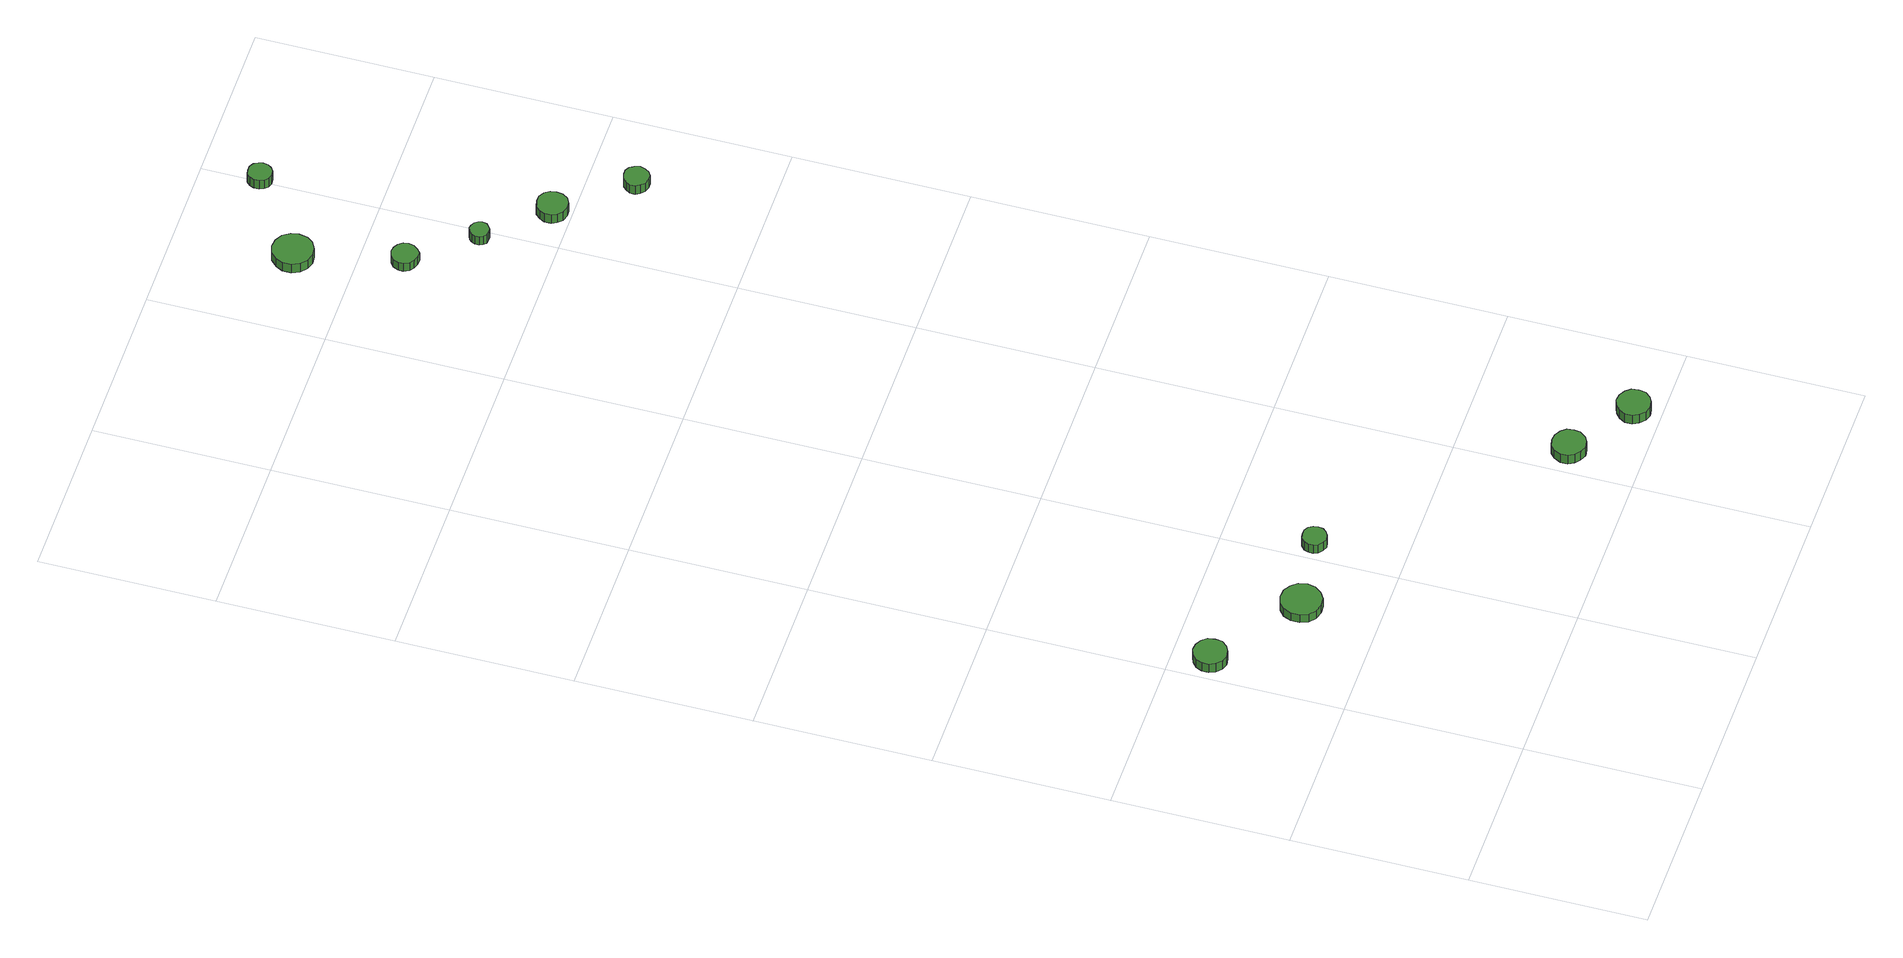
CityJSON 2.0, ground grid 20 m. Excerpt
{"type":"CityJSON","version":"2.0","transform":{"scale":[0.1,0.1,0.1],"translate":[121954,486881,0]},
"CityObjects":{
"tree1":{"type":"SolitaryVegetationObject","attributes":{"function":"something"},"geometry":[{"type":"MultiSurface","lod":"1","boundaries":[[[0,1,2,3,4,5,6,7,8,9,10,11,12,13,14]],[[15,16,17,18,19,20,21,22,23,24,25,26,27,28,29]],[[0,29,28,1]],[[1,28,27,2]],[[2,27,26,3]],[[3,26,25,4]],[[4,25,24,5]],[[5,24,23,6]],[[6,23,22,7]],[[7,22,21,8]],[[8,21,20,9]],[[9,20,19,10]],[[10,19,18,11]],[[11,18,17,12]],[[12,17,16,13]],[[13,16,15,14]],[[14,15,29,0]]]}]},
"tree2":{"type":"SolitaryVegetationObject","attributes":{"function":"something"},"geometry":[{"type":"MultiSurface","lod":"1","boundaries":[[[30,31,32,33,34,35,36,37,38,39,40,41,42,43,44]],[[45,46,47,48,49,50,51,52,53,54,55,56,57,58,59]],[[30,59,58,31]],[[31,58,57,32]],[[32,57,56,33]],[[33,56,55,34]],[[34,55,54,35]],[[35,54,53,36]],[[36,53,52,37]],[[37,52,51,38]],[[38,51,50,39]],[[39,50,49,40]],[[40,49,48,41]],[[41,48,47,42]],[[42,47,46,43]],[[43,46,45,44]],[[44,45,59,30]]]}]},
"tree3":{"type":"SolitaryVegetationObject","attributes":{"function":"something"},"geometry":[{"type":"MultiSurface","lod":"1","boundaries":[[[60,61,62,63,64,65,66,67,68,69,70,71,72,73,74]],[[75,76,77,78,79,80,81,82,83,84,85,86,87,88,89]],[[60,89,88,61]],[[61,88,87,62]],[[62,87,86,63]],[[63,86,85,64]],[[64,85,84,65]],[[65,84,83,66]],[[66,83,82,67]],[[67,82,81,68]],[[68,81,80,69]],[[69,80,79,70]],[[70,79,78,71]],[[71,78,77,72]],[[72,77,76,73]],[[73,76,75,74]],[[74,75,89,60]]]}]},
"tree4":{"type":"SolitaryVegetationObject","attributes":{"function":"something"},"geometry":[{"type":"MultiSurface","lod":"1","boundaries":[[[90,91,92,93,94,95,96,97,98,99,100,101,102,103,104]],[[105,106,107,108,109,110,111,112,113,114,115,116,117,118,119]],[[90,119,118,91]],[[91,118,117,92]],[[92,117,116,93]],[[93,116,115,94]],[[94,115,114,95]],[[95,114,113,96]],[[96,113,112,97]],[[97,112,111,98]],[[98,111,110,99]],[[99,110,109,100]],[[100,109,108,101]],[[101,108,107,102]],[[102,107,106,103]],[[103,106,105,104]],[[104,105,119,90]]]}]},
"tree5":{"type":"SolitaryVegetationObject","attributes":{"function":"something"},"geometry":[{"type":"MultiSurface","lod":"1","boundaries":[[[120,121,122,123,124,125,126,127,128,129,130,131,132,133,134]],[[135,136,137,138,139,140,141,142,143,144,145,146,147,148,149]],[[120,149,148,121]],[[121,148,147,122]],[[122,147,146,123]],[[123,146,145,124]],[[124,145,144,125]],[[125,144,143,126]],[[126,143,142,127]],[[127,142,141,128]],[[128,141,140,129]],[[129,140,139,130]],[[130,139,138,131]],[[131,138,137,132]],[[132,137,136,133]],[[133,136,135,134]],[[134,135,149,120]]]}]},
"tree6":{"type":"SolitaryVegetationObject","attributes":{"function":"something"},"geometry":[{"type":"MultiSurface","lod":"1","boundaries":[[[150,151,152,153,154,155,156,157,158,159,160,161,162,163,164]],[[165,166,167,168,169,170,171,172,173,174,175,176,177,178,179]],[[150,179,178,151]],[[151,178,177,152]],[[152,177,176,153]],[[153,176,175,154]],[[154,175,174,155]],[[155,174,173,156]],[[156,173,172,157]],[[157,172,171,158]],[[158,171,170,159]],[[159,170,169,160]],[[160,169,168,161]],[[161,168,167,162]],[[162,167,166,163]],[[163,166,165,164]],[[164,165,179,150]]]}]},
"tree7":{"type":"SolitaryVegetationObject","attributes":{"function":"something"},"geometry":[{"type":"MultiSurface","lod":"1","boundaries":[[[180,181,182,183,184,185,186,187,188,189,190,191,192,193,194]],[[195,196,197,198,199,200,201,202,203,204,205,206,207,208,209]],[[180,209,208,181]],[[181,208,207,182]],[[182,207,206,183]],[[183,206,205,184]],[[184,205,204,185]],[[185,204,203,186]],[[186,203,202,187]],[[187,202,201,188]],[[188,201,200,189]],[[189,200,199,190]],[[190,199,198,191]],[[191,198,197,192]],[[192,197,196,193]],[[193,196,195,194]],[[194,195,209,180]]]}]},
"tree8":{"type":"SolitaryVegetationObject","attributes":{"function":"something"},"geometry":[{"type":"MultiSurface","lod":"1","boundaries":[[[210,211,212,213,214,215,216,217,218,219,220,221,222,223,224]],[[225,226,227,228,229,230,231,232,233,234,235,236,237,238,239]],[[210,239,238,211]],[[211,238,237,212]],[[212,237,236,213]],[[213,236,235,214]],[[214,235,234,215]],[[215,234,233,216]],[[216,233,232,217]],[[217,232,231,218]],[[218,231,230,219]],[[219,230,229,220]],[[220,229,228,221]],[[221,228,227,222]],[[222,227,226,223]],[[223,226,225,224]],[[224,225,239,210]]]}]},
"tree9":{"type":"SolitaryVegetationObject","attributes":{"function":"something"},"geometry":[{"type":"MultiSurface","lod":"1","boundaries":[[[240,241,242,243,244,245,246,247,248,249,250,251,252,253,254]],[[255,256,257,258,259,260,261,262,263,264,265,266,267,268,269]],[[240,269,268,241]],[[241,268,267,242]],[[242,267,266,243]],[[243,266,265,244]],[[244,265,264,245]],[[245,264,263,246]],[[246,263,262,247]],[[247,262,261,248]],[[248,261,260,249]],[[249,260,259,250]],[[250,259,258,251]],[[251,258,257,252]],[[252,257,256,253]],[[253,256,255,254]],[[254,255,269,240]]]}]},
"tree10":{"type":"SolitaryVegetationObject","attributes":{"function":"something"},"geometry":[{"type":"MultiSurface","lod":"1","boundaries":[[[270,271,272,273,274,275,276,277,278,279,280,281,282,283,284]],[[285,286,287,288,289,290,291,292,293,294,295,296,297,298,299]],[[270,299,298,271]],[[271,298,297,272]],[[272,297,296,273]],[[273,296,295,274]],[[274,295,294,275]],[[275,294,293,276]],[[276,293,292,277]],[[277,292,291,278]],[[278,291,290,279]],[[279,290,289,280]],[[280,289,288,281]],[[281,288,287,282]],[[282,287,286,283]],[[283,286,285,284]],[[284,285,299,270]]]}]},
"tree11":{"type":"SolitaryVegetationObject","attributes":{"function":"something"},"geometry":[{"type":"MultiSurface","lod":"1","boundaries":[[[300,301,302,303,304,305,306,307,308,309,310,311,312,313,314]],[[315,316,317,318,319,320,321,322,323,324,325,326,327,328,329]],[[300,329,328,301]],[[301,328,327,302]],[[302,327,326,303]],[[303,326,325,304]],[[304,325,324,305]],[[305,324,323,306]],[[306,323,322,307]],[[307,322,321,308]],[[308,321,320,309]],[[309,320,319,310]],[[310,319,318,311]],[[311,318,317,312]],[[312,317,316,313]],[[313,316,315,314]],[[314,315,329,300]]]}]}
},
"vertices":[
[39,356,23],[38,364,23],[33,370,23],[26,374,23],[18,375,23],[11,372,23],[5,367,23],[2,360,23],[2,352,23],[5,345,23],[11,339,23],[18,337,23],[26,338,23],[33,342,23],[38,348,23],[38,348,10],[33,342,10],[26,338,10],[18,337,10],[11,339,10],[5,345,10],[2,352,10],[2,360,10],[5,367,10],[11,372,10],[18,375,10],[26,374,10],[33,370,10],[38,364,10],[39,356,10],
[145,285,23],[143,295,23],[137,302,23],[129,307,23],[119,308,23],[110,305,23],[103,299,23],[99,290,23],[99,280,23],[103,271,23],[110,265,23],[119,262,23],[129,263,23],[137,268,23],[143,276,23],[143,276,11],[137,268,11],[129,263,11],[119,262,11],[110,265,11],[103,271,11],[99,280,11],[99,290,11],[103,299,11],[110,305,11],[119,308,11],[129,307,11],[137,302,11],[143,295,11],[145,285,11],
[229,299,22],[228,304,22],[225,309,22],[220,312,22],[214,312,22],[209,311,22],[204,307,22],[202,302,22],[202,296,22],[204,291,22],[209,287,22],[214,285,22],[220,286,22],[225,289,22],[228,293,22],[228,293,9],[225,289,9],[220,286,9],[214,285,9],[209,287,9],[204,291,9],[202,296,9],[202,302,9],[204,307,9],[209,311,9],[214,312,9],[220,312,9],[225,309,9],[228,304,9],[229,299,9],
[444,78,22],[443,86,22],[438,92,22],[431,96,22],[423,97,22],[416,95,22],[410,90,22],[406,82,22],[406,74,22],[410,67,22],[416,62,22],[423,59,22],[431,60,22],[438,64,22],[443,71,22],[443,71,9],[438,64,9],[431,60,9],[423,59,9],[416,62,9],[410,67,9],[406,74,9],[406,82,9],[410,90,9],[416,95,9],[423,97,9],[431,96,9],[438,92,9],[443,86,9],[444,78,9],
[520,29,22],[519,37,22],[514,43,22],[507,47,22],[499,48,22],[492,45,22],[486,40,22],[482,33,22],[482,25,22],[486,18,22],[492,12,22],[499,10,22],[507,11,22],[514,15,22],[519,21,22],[519,21,9],[514,15,9],[507,11,9],[499,10,9],[492,12,9],[486,18,9],[482,25,9],[482,33,9],[486,40,9],[492,45,9],[499,48,9],[507,47,9],[514,43,9],[519,37,9],[520,29,9],
[349,1352,14],[348,1358,14],[344,1363,14],[339,1366,14],[333,1367,14],[327,1365,14],[322,1361,14],[319,1355,14],[319,1349,14],[322,1343,14],[327,1339,14],[333,1337,14],[339,1337,14],[344,1341,14],[348,1346,14],[348,1346,2],[344,1341,2],[339,1337,2],[333,1337,2],[327,1339,2],[322,1343,2],[319,1349,2],[319,1355,2],[322,1361,2],[327,1365,2],[333,1367,2],[339,1366,2],[344,1363,2],[348,1358,2],[349,1352,2],
[327,1468,15],[325,1477,15],[320,1485,15],[311,1490,15],[302,1491,15],[293,1488,15],[286,1481,15],[282,1473,15],[282,1463,15],[286,1454,15],[293,1448,15],[302,1445,15],[311,1446,15],[320,1451,15],[325,1458,15],[325,1458,2],[320,1451,2],[311,1446,2],[302,1445,2],[293,1448,2],[286,1454,2],[282,1463,2],[282,1473,2],[286,1481,2],[293,1488,2],[302,1491,2],[311,1490,2],[320,1485,2],[325,1477,2],[327,1468,2],
[402,1286,14],[401,1290,14],[398,1294,14],[394,1296,14],[390,1297,14],[385,1295,14],[382,1292,14],[380,1288,14],[380,1283,14],[382,1279,14],[385,1276,14],[390,1275,14],[394,1275,14],[398,1278,14],[401,1281,14],[401,1281,1],[398,1278,1],[394,1275,1],[390,1275,1],[385,1276,1],[382,1279,1],[380,1283,1],[380,1288,1],[382,1292,1],[385,1295,1],[390,1297,1],[394,1296,1],[398,1294,1],[401,1290,1],[402,1286,1],
[466,1222,15],[465,1229,15],[461,1235,15],[454,1239,15],[447,1239,15],[440,1237,15],[435,1232,15],[432,1226,15],[432,1218,15],[435,1212,15],[440,1207,15],[447,1205,15],[454,1205,15],[461,1209,15],[465,1215,15],[465,1215,2],[461,1209,2],[454,1205,2],[447,1205,2],[440,1207,2],[435,1212,2],[432,1218,2],[432,1226,2],[435,1232,2],[440,1237,2],[447,1239,2],[454,1239,2],[461,1235,2],[465,1229,2],[466,1222,2],
[526,1147,17],[524,1153,17],[521,1158,17],[516,1161,17],[510,1161,17],[504,1159,17],[500,1155,17],[497,1150,17],[497,1144,17],[500,1139,17],[504,1135,17],[510,1133,17],[516,1133,17],[521,1136,17],[524,1141,17],[524,1141,4],[521,1136,4],[516,1133,4],[510,1133,4],[504,1135,4],[500,1139,4],[497,1144,4],[497,1150,4],[500,1155,4],[504,1159,4],[510,1161,4],[516,1161,4],[521,1158,4],[524,1153,4],[526,1147,4],
[416,1535,14],[415,1540,14],[412,1545,14],[407,1548,14],[401,1548,14],[396,1547,14],[392,1543,14],[390,1538,14],[390,1532,14],[392,1527,14],[396,1523,14],[401,1521,14],[407,1522,14],[412,1525,14],[415,1529,14],[415,1529,1],[412,1525,1],[407,1522,1],[401,1521,1],[396,1523,1],[392,1527,1],[390,1532,1],[390,1538,1],[392,1543,1],[396,1547,1],[401,1548,1],[407,1548,1],[412,1545,1],[415,1540,1],[416,1535,1]
]}
